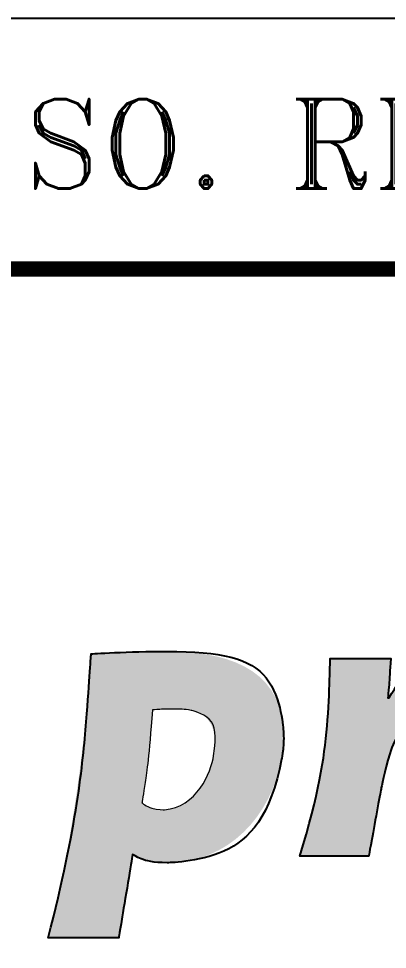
# Model space of a CAD drawing. Header units: millimetres. Extents: x -6754 to 5895, y -4820 to 1016.
# Drawn here: x -1771.5 to -1735.2, y -2346.5 to -2254.8 of the extents above; entities that cross this region are included whole.
import ezdxf
from ezdxf.enums import TextEntityAlignment as Align

# ---------------------------------------------------------------- set-up
doc = ezdxf.new("R2010")
doc.units = ezdxf.units.MM
doc.layers.get('0').update_dxf_attribs({"linetype": 'CONTINUOUS'})
for name, color, linetype in [('$PHI_TITL_3', 6, 'CONTINUOUS'), ('$PHI_TITL_4', 3, 'CONTINUOUS'), ('Layer 1', 7, 'CONTINUOUS')]:
    doc.layers.add(name, color=color, linetype=linetype)
doc.styles.add('ROMANS', font='romans.shx')
doc.styles.add('ROMANT', font='romant.shx')
doc.styles.get("Standard").update_dxf_attribs({"font": 'arial.ttf'})

# ---------------------------------------------------------------- blocks, each defined once
blk = doc.blocks.new('PHI-PIDPRAJA1')
at = {"true_color": 0x284b8c}
h = blk.add_hatch(color=167, dxfattribs=at)
edge = h.paths.add_edge_path()
edge.add_spline(control_points=[(-182.733, 60.955), (-181.007, 60.955), (-179.837, 62.252), (-179.533, 63.853)], knot_values=[0.555556, 0.555556, 0.555556, 0.555556, 0.666667, 0.666667, 0.666667, 0.666667], degree=3, periodic=0)
edge.add_spline(control_points=[(-179.533, 63.853), (-179.485, 64.098), (-179.467, 64.434), (-179.484, 64.651)], knot_values=[0.666667, 0.666667, 0.666667, 0.666667, 0.777778, 0.777778, 0.777778, 0.777778], degree=3, periodic=0)
edge.add_spline(control_points=[(-179.484, 64.651), (-179.567, 66.485), (-181.232, 66.856), (-182.735, 66.86)], knot_values=[0.777778, 0.777778, 0.777778, 0.777778, 1, 1, 1, 1], degree=3, periodic=0)
edge.add_spline(control_points=[(-182.735, 66.86), (-183.809, 66.863), (-184.857, 66.793), (-184.857, 66.793)], knot_values=[0, 0, 0, 0, 0.111111, 0.111111, 0.111111, 0.111111], degree=3, periodic=0)
edge.add_spline(control_points=[(-184.857, 66.793), (-184.939, 65.387), (-185.243, 62.007), (-186.057, 58.859), (-186.057, 58.859), (-186.057, 58.859), (-185.564, 58.859), (-185.071, 58.859)], knot_values=[0.111111, 0.111111, 0.111111, 0.111111, 0.222222, 0.222222, 0.222222, 0.222322, 0.277778, 0.277778, 0.277778, 0.277778], degree=3, periodic=0)
edge.add_spline(control_points=[(-185.071, 58.859), (-184.578, 58.859), (-184.085, 58.859), (-184.085, 58.859), (-184.085, 58.859), (-184.085, 58.859), (-183.697, 61.183), (-183.697, 61.183)], knot_values=[0.277778, 0.277778, 0.277778, 0.277778, 0.333333, 0.333333, 0.333333, 0.333433, 0.444444, 0.444444, 0.444444, 0.444444], degree=3, periodic=0)
edge.add_spline(control_points=[(-183.697, 61.183), (-183.501, 61.056), (-183.125, 60.955), (-182.733, 60.955)], knot_values=[0.444444, 0.444444, 0.444444, 0.444444, 0.555556, 0.555556, 0.555556, 0.555556], degree=3, periodic=0)
edge = h.paths.add_edge_path(flags=16)
edge.add_spline(control_points=[(-181.433, 63.946), (-181.496, 63.491), (-181.914, 62.493), (-182.807, 62.435)], knot_values=[0, 0, 0, 0, 0.142857, 0.142857, 0.142857, 0.142857], degree=3, periodic=0)
edge.add_spline(control_points=[(-182.807, 62.435), (-183.199, 62.424), (-183.436, 62.629), (-183.436, 62.629)], knot_values=[0.142857, 0.142857, 0.142857, 0.142857, 0.285714, 0.285714, 0.285714, 0.285714], degree=3, periodic=0)
edge.add_spline(control_points=[(-183.436, 62.629), (-183.356, 63.132), (-183.241, 63.9), (-183.145, 65.228)], knot_values=[0.285714, 0.285714, 0.285714, 0.285714, 0.428571, 0.428571, 0.428571, 0.428571], degree=3, periodic=0)
edge.add_spline(control_points=[(-183.145, 65.228), (-183.092, 65.228), (-182.767, 65.254), (-182.458, 65.247)], knot_values=[0.428571, 0.428571, 0.428571, 0.428571, 0.571429, 0.571429, 0.571429, 0.571429], degree=3, periodic=0)
edge.add_spline(control_points=[(-182.458, 65.247), (-182.311, 65.244), (-182.167, 65.234), (-182.059, 65.21)], knot_values=[0.571429, 0.571429, 0.571429, 0.571429, 0.714286, 0.714286, 0.714286, 0.714286], degree=3, periodic=0)
edge.add_spline(control_points=[(-182.059, 65.21), (-181.403, 65.067), (-181.351, 64.515), (-181.433, 63.946)], knot_values=[0.714286, 0.714286, 0.714286, 0.714286, 1, 1, 1, 1], degree=3, periodic=0)
h = blk.add_hatch(color=167, dxfattribs=at)
edge = h.paths.add_edge_path()
edge.add_spline(control_points=[(-178.339, 64.061), (-178.406, 63.567), (-178.51, 63.023), (-178.69, 62.32)], knot_values=[0.635416, 0.635416, 0.635416, 0.635416, 0.656249, 0.656249, 0.656249, 0.656249], degree=3, periodic=0)
edge.add_spline(control_points=[(-178.69, 62.32), (-178.78, 61.969), (-178.889, 61.578), (-179.021, 61.134)], knot_values=[0.656249, 0.656249, 0.656249, 0.656249, 0.666667, 0.666667, 0.666667, 0.666667], degree=3, periodic=0)
edge.add_spline(control_points=[(-179.021, 61.134), (-179.021, 61.134), (-179.021, 61.134), (-177.1, 61.134), (-177.1, 61.134), (-177.1, 61.134), (-177.1, 61.134), (-176.752, 63.021), (-176.752, 63.021), (-176.752, 63.021), (-176.561, 64.031), (-176.168, 64.919), (-175.044, 64.919), (-175.044, 64.919), (-175.044, 64.919), (-175.044, 64.919)], knot_values=[0.66667, 0.66667, 0.66667, 0.66667, 0.708333, 0.75, 0.75, 0.75, 0.791667, 0.833333, 0.833333, 0.833333, 0.916667, 0.958334, 0.958334, 0.958334, 1.000001, 1.000001, 1.000001, 1.000001], degree=3, periodic=0)
edge.add_spline(control_points=[(-175.044, 64.919), (-175.044, 64.919), (-174.79, 64.919), (-174.79, 64.919)], knot_values=[0.000001, 0.000001, 0.000001, 0.000001, 0.083333, 0.083333, 0.083333, 0.083333], degree=3, periodic=0)
edge.add_spline(control_points=[(-174.715, 65.106), (-174.761, 64.994), (-174.79, 64.919), (-174.79, 64.919), (-174.79, 64.919), (-174.79, 64.919), (-174.79, 64.919)], knot_values=[0.083332, 0.083332, 0.083332, 0.083332, 0.09375, 0.09375, 0.09375, 0.104167, 0.104167, 0.104167, 0.104167], degree=3, periodic=0)
edge.add_spline(control_points=[(-174.536, 65.514), (-174.605, 65.367), (-174.668, 65.218), (-174.715, 65.106)], knot_values=[0.104167, 0.104167, 0.104167, 0.104167, 0.125, 0.125, 0.125, 0.125], degree=3, periodic=0)
edge.add_spline(control_points=[(-174.426, 65.737), (-174.466, 65.661), (-174.502, 65.588), (-174.536, 65.514)], knot_values=[0.125, 0.125, 0.125, 0.125, 0.135416, 0.135416, 0.135416, 0.135416], degree=3, periodic=0)
edge.add_spline(control_points=[(-174.426, 65.737), (-174.346, 65.89), (-174.246, 66.057), (-174.099, 66.267)], knot_values=[0.135416, 0.135416, 0.135416, 0.135416, 0.156249, 0.156249, 0.156249, 0.156249], degree=3, periodic=0)
edge.add_spline(control_points=[(-174.099, 66.267), (-174.026, 66.372), (-173.941, 66.489), (-173.84, 66.619)], knot_values=[0.156249, 0.156249, 0.156249, 0.156249, 0.166667, 0.166667, 0.166667, 0.166667], degree=3, periodic=0)
edge.add_spline(control_points=[(-173.84, 66.619), (-173.84, 66.619), (-174.044, 66.705), (-174.325, 66.786), (-174.73, 66.783), (-174.73, 66.783), (-174.754, 66.783), (-174.795, 66.781)], knot_values=[0.166667, 0.166667, 0.166667, 0.166667, 0.208333, 0.25, 0.25, 0.25, 0.260417, 0.260417, 0.260417, 0.260417], degree=3, periodic=0)
edge.add_spline(control_points=[(-174.795, 66.781), (-174.836, 66.779), (-174.895, 66.775), (-174.964, 66.767)], knot_values=[0.260417, 0.260417, 0.260417, 0.260417, 0.270834, 0.270834, 0.270834, 0.270834], degree=3, periodic=0)
edge.add_spline(control_points=[(-174.964, 66.767), (-174.999, 66.763), (-175.037, 66.758), (-175.076, 66.752)], knot_values=[0.270834, 0.270834, 0.270834, 0.270834, 0.276042, 0.276042, 0.276042, 0.276042], degree=3, periodic=0)
edge.add_spline(control_points=[(-175.076, 66.752), (-175.155, 66.74), (-175.241, 66.722), (-175.329, 66.698)], knot_values=[0.276042, 0.276042, 0.276042, 0.276042, 0.286458, 0.286458, 0.286458, 0.286458], degree=3, periodic=0)
edge.add_spline(control_points=[(-175.329, 66.698), (-175.373, 66.686), (-175.439, 66.666), (-175.504, 66.64), (-175.525, 66.631)], knot_values=[0.286458, 0.286458, 0.286458, 0.286458, 0.291667, 0.294271, 0.294271, 0.294271, 0.294271], degree=3, periodic=0)
edge.add_spline(control_points=[(-175.525, 66.631), (-175.568, 66.614), (-175.611, 66.593), (-175.653, 66.57)], knot_values=[0.294271, 0.294271, 0.294271, 0.294271, 0.299479, 0.299479, 0.299479, 0.299479], degree=3, periodic=0)
edge.add_spline(control_points=[(-175.653, 66.57), (-175.696, 66.547), (-175.738, 66.521), (-175.781, 66.491)], knot_values=[0.299479, 0.299479, 0.299479, 0.299479, 0.304687, 0.304687, 0.304687, 0.304687], degree=3, periodic=0)
edge.add_spline(control_points=[(-175.781, 66.491), (-175.823, 66.461), (-175.865, 66.428), (-175.908, 66.39)], knot_values=[0.304687, 0.304687, 0.304687, 0.304687, 0.309895, 0.309895, 0.309895, 0.309895], degree=3, periodic=0)
edge.add_spline(control_points=[(-175.908, 66.39), (-175.972, 66.334), (-176.037, 66.267), (-176.104, 66.189)], knot_values=[0.309895, 0.309895, 0.309895, 0.309895, 0.317708, 0.317708, 0.317708, 0.317708], degree=3, periodic=0)
edge.add_spline(control_points=[(-176.104, 66.189), (-176.192, 66.085), (-176.283, 65.96), (-176.379, 65.808)], knot_values=[0.317708, 0.317708, 0.317708, 0.317708, 0.328124, 0.328124, 0.328124, 0.328124], degree=3, periodic=0)
edge.add_spline(control_points=[(-176.379, 65.808), (-176.427, 65.732), (-176.476, 65.649), (-176.527, 65.56)], knot_values=[0.328124, 0.328124, 0.328124, 0.328124, 0.333333, 0.333333, 0.333333, 0.333333], degree=3, periodic=0)
edge.add_spline(control_points=[(-176.561, 65.56), (-176.561, 65.56), (-176.561, 65.56), (-176.561, 65.56), (-176.561, 65.56), (-176.544, 65.739), (-176.53, 65.922)], knot_values=[0.416666, 0.416666, 0.416666, 0.416666, 0.4375, 0.4375, 0.4375, 0.458333, 0.458333, 0.458333, 0.458333], degree=3, periodic=0)
edge.add_spline(control_points=[(-176.53, 65.922), (-176.516, 66.105), (-176.504, 66.291), (-176.483, 66.661)], knot_values=[0.458333, 0.458333, 0.458333, 0.458333, 0.5, 0.5, 0.5, 0.5], degree=3, periodic=0)
edge.add_spline(control_points=[(-176.483, 66.661), (-176.483, 66.661), (-176.483, 66.661), (-178.176, 66.661), (-178.176, 66.661), (-178.176, 66.661), (-178.178, 66.424), (-178.19, 66.07)], knot_values=[0.5, 0.5, 0.5, 0.5, 0.541667, 0.583333, 0.583333, 0.583333, 0.604167, 0.604167, 0.604167, 0.604167], degree=3, periodic=0)
edge.add_spline(control_points=[(-178.19, 66.07), (-178.202, 65.716), (-178.223, 65.245), (-178.262, 64.776)], knot_values=[0.604167, 0.604167, 0.604167, 0.604167, 0.625, 0.625, 0.625, 0.625], degree=3, periodic=0)
edge.add_spline(control_points=[(-178.339, 64.061), (-178.306, 64.308), (-178.282, 64.542), (-178.262, 64.776)], knot_values=[0.625, 0.625, 0.625, 0.625, 0.635416, 0.635416, 0.635416, 0.635416], degree=3, periodic=0)
blk.add_line((0, 84.544), (-188.297, 84.544))
at = {"color": 7, "const_width": 0.426}
blk.add_lwpolyline([(-188.297, 0), (-188.297, 77.544), (0, 77.544)], dxfattribs=at)
at = {"color": 167, "true_color": 0x284b8c}
for points, knots in [([(-182.735, 66.86), (-183.809, 66.863), (-184.857, 66.793), (-184.857, 66.793), (-184.857, 66.793), (-184.939, 65.387), (-185.243, 62.007), (-186.057, 58.859), (-186.057, 58.859), (-186.057, 58.859), (-184.085, 58.859), (-184.085, 58.859), (-184.085, 58.859), (-184.085, 58.859), (-183.697, 61.183), (-183.697, 61.183), (-183.697, 61.183), (-183.501, 61.056), (-183.125, 60.955), (-182.733, 60.955), (-182.733, 60.955), (-181.007, 60.955), (-179.837, 62.252), (-179.533, 63.853), (-179.533, 63.853), (-179.485, 64.098), (-179.467, 64.434), (-179.484, 64.651), (-179.484, 64.651), (-179.567, 66.485), (-181.232, 66.856), (-182.735, 66.86)], [0, 0, 0, 0, 0.111111, 0.111111, 0.111111, 0.166667, 0.222222, 0.222222, 0.222222, 0.277778, 0.333333, 0.333333, 0.333333, 0.388889, 0.444444, 0.444444, 0.444444, 0.5, 0.555556, 0.555556, 0.555556, 0.611111, 0.666667, 0.666667, 0.666667, 0.722222, 0.777778, 0.777778, 0.777778, 0.888889, 1, 1, 1, 1]), ([(-175.044, 64.919), (-175.044, 64.919), (-174.79, 64.919), (-174.79, 64.919), (-174.79, 64.919), (-174.557, 65.521), (-174.242, 66.096), (-173.84, 66.619), (-173.84, 66.619), (-174.044, 66.705), (-174.325, 66.786), (-174.73, 66.783), (-174.73, 66.783), (-175.494, 66.783), (-176.123, 66.278), (-176.527, 65.56), (-176.527, 65.56), (-176.527, 65.56), (-176.561, 65.56), (-176.561, 65.56), (-176.561, 65.56), (-176.527, 65.919), (-176.504, 66.291), (-176.483, 66.661), (-176.483, 66.661), (-176.483, 66.661), (-178.176, 66.661), (-178.176, 66.661), (-178.176, 66.661), (-178.191, 64.767), (-178.49, 62.909), (-179.021, 61.134), (-179.021, 61.134), (-179.021, 61.134), (-177.1, 61.134), (-177.1, 61.134), (-177.1, 61.134), (-177.1, 61.134), (-176.752, 63.021), (-176.752, 63.021), (-176.752, 63.021), (-176.561, 64.031), (-176.168, 64.919), (-175.044, 64.919)], [0, 0, 0, 0, 0.083333, 0.083333, 0.083333, 0.125, 0.166667, 0.166667, 0.166667, 0.208333, 0.25, 0.25, 0.25, 0.291667, 0.333333, 0.333333, 0.333333, 0.375, 0.416667, 0.416667, 0.416667, 0.458333, 0.5, 0.5, 0.5, 0.541667, 0.583333, 0.583333, 0.583333, 0.625, 0.666667, 0.666667, 0.666667, 0.708333, 0.75, 0.75, 0.75, 0.791667, 0.833333, 0.833333, 0.833333, 0.916667, 1, 1, 1, 1])]:
    blk.add_open_spline(points, degree=3, knots=knots, dxfattribs=at)
at = {"layer": 'Layer 1', "color": 166, "lineweight": 18, "true_color": 0x002e6e}
blk.add_open_spline([(-181.433, 63.946), (-181.496, 63.491), (-181.914, 62.493), (-182.807, 62.435), (-182.807, 62.435), (-183.199, 62.424), (-183.436, 62.629), (-183.436, 62.629), (-183.436, 62.629), (-183.356, 63.132), (-183.241, 63.9), (-183.145, 65.228), (-183.145, 65.228), (-183.092, 65.228), (-182.767, 65.254), (-182.458, 65.247), (-182.458, 65.247), (-182.311, 65.244), (-182.167, 65.234), (-182.059, 65.21), (-182.059, 65.21), (-181.403, 65.067), (-181.351, 64.515), (-181.433, 63.946)], degree=3, knots=[0, 0, 0, 0, 0.142857, 0.142857, 0.142857, 0.214286, 0.285714, 0.285714, 0.285714, 0.357143, 0.428571, 0.428571, 0.428571, 0.5, 0.571429, 0.571429, 0.571429, 0.642857, 0.714286, 0.714286, 0.714286, 0.857143, 1, 1, 1, 1], dxfattribs=at)
at = {"layer": '$PHI_TITL_4'}
for tag, height, p in [('SO_REF_NO', 2.5, (-139.423, 80.662)), ('CUSTOMER1', 2.5, (-139.423, 51.382)), ('CONSULTANT', 2.5, (-124.94, 37.138)), ('DRAWN_DATE', 2.5, (-122.162, 26.982)), ('DRAWN', 2.5, (-149.885, 26.982)), ('DESCRIPTION_1', 2.5, (-62.477, 25.995)), ('DESCRIPTION_2', 2.5, (-62.477, 20.995)), ('CHECK_DATE', 2.5, (-122.162, 20.223)), ('CHECKED', 2.5, (-149.885, 20.223)), ('DESCRIPTION_3', 2.5, (-62.477, 15.995)), ('APPR_DATE', 2.5, (-122.162, 12.99)), ('APPROVED', 2.5, (-149.885, 12.99)), ('INT_DRAWINGNO', 3.5, (-24.79, 4.048)), ('PROJECT_NO', 2.5, (-175.032, 2.693)), ('SHEET', 2.5, (-121.75, 2.693))]:
    blk.add_attdef(tag, text='', height=height, dxfattribs=at).set_placement(p, align=Align.MIDDLE)
at = {"layer": '$PHI_TITL_4', "flags": 1}
blk.add_attdef('$REVTABLE', (-376.595, 10), '', height=2.5, dxfattribs=at)
at = {"color": 7, "style": 'ROMANT'}
blk.add_text('SO. REF. NO.', height=2.5, dxfattribs=at).set_placement((-186.735, 79.794))
at = {"style": 'ROMANS', "flags": 12}
blk.add_attdef('NTS', (-157.607, 1.422), '', height=2.5, dxfattribs=at)

msp = doc.modelspace()

# ---------------------------------------------------------------- block references
at = {"layer": '$PHI_TITL_3', "xscale": 3.524766200065415, "yscale": 3.524766200065415, "zscale": 3.524766200065415}
msp.add_blockref('PHI-PIDPRAJA1', (-1112.774, -2552.813), dxfattribs=at)

doc.saveas('drawing.dxf')
